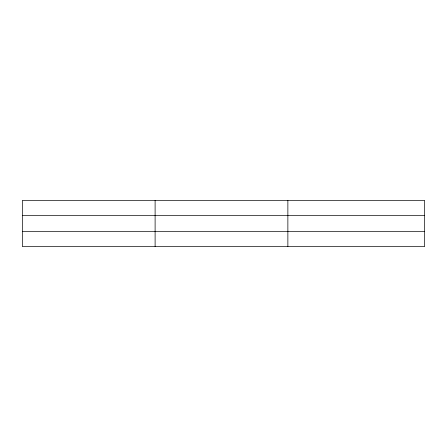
<?xml version="1.0" encoding="UTF-8"?>
<svg xmlns="http://www.w3.org/2000/svg" width="447" height="447" viewBox="0 0 447 447"><rect width="100%" height="100%" fill="white"/><g stroke="black" fill="none" stroke-linecap="round" stroke-linejoin="round"><path stroke-width="0.67" d="M155.109 246.576L155.109 200.424M287.868 246.576L287.868 200.424M424.65 215.655L424.65 200.424L22.35 200.424L22.35 246.576L424.65 246.576L424.65 215.655L22.35 215.655M22.35 231.345L424.65 231.345"/></g></svg>
